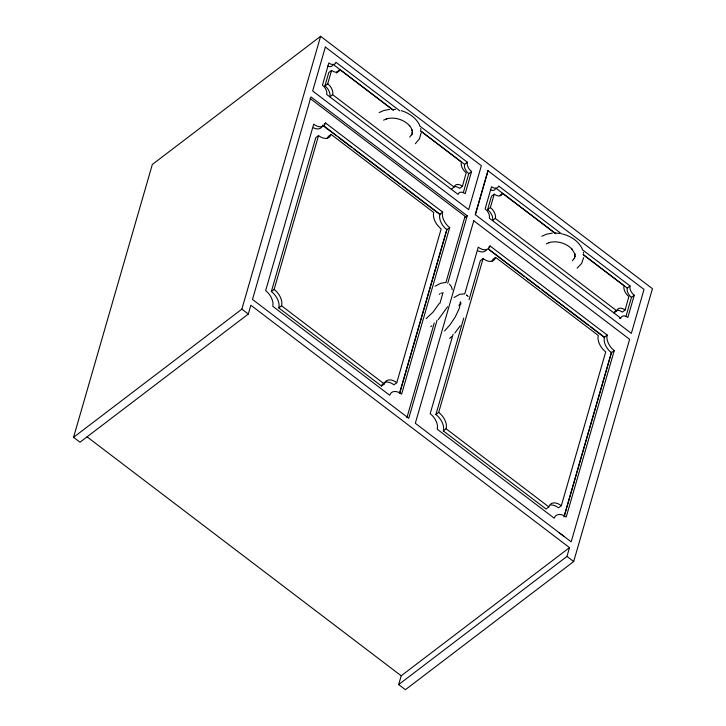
<?xml version="1.0" encoding="UTF-8"?>
<svg xmlns="http://www.w3.org/2000/svg" width="726" height="726" viewBox="0 0 726 726"><rect width="100%" height="100%" fill="white"/><g stroke="black" fill="none" stroke-linecap="round" stroke-linejoin="round"><path stroke-width="1.09" d="M421.08 133.04L419.428 138.82L415.345 143.73M583.659 257.594L581.58 263.52L577.143 268.139M73.562 437.315L152.315 164.475L320.611 36.3L652.438 288.685L573.685 561.525L405.389 689.7L398.665 684.591L401.206 675.788L569.511 547.613L250.851 305.238L248.31 314.04L80.005 442.216L73.562 437.315L241.858 309.14L320.611 36.3M420.889 131.188L461.382 161.989L461.155 163.541A8.821 5.381 52.7 0 0 466.192 172.806L462.444 186.273A8.821 5.381 52.7 0 0 454.113 187.09L332.653 94.707L329.867 96.821A8.821 5.381 52.7 0 0 324.93 85.913L328.787 72.527L331.573 70.413A8.821 5.381 52.7 0 0 339.904 69.596L392.993 109.971M324.93 85.913L327.707 83.789L331.573 70.413M396.777 382.693A13.231 8.077 52.7 0 0 384.281 383.927L381.495 386.041L278.766 307.906A13.231 8.077 52.7 0 0 271.352 291.534L315.756 137.722L318.532 135.599A13.231 8.077 52.7 0 0 331.029 134.374L433.758 212.509A13.231 8.077 52.7 0 0 441.172 228.881L396.777 382.693L393.991 384.816A13.231 8.077 52.7 0 0 384.099 382.656M271.352 291.534L274.138 289.42L318.532 135.599M399.554 393.256L446.935 229.117M399.781 392.984L446.898 229.725L449.684 227.601A12.551 7.659 52.7 0 1 442.651 212.074L325.538 123.003A12.551 7.659 52.7 0 1 313.696 124.164L265.652 290.609L267.794 292.542A13.231 8.077 52.7 0 1 273.03 304.121L272.758 306.299L389.762 395.298A12.551 7.659 52.7 0 1 401.614 394.127L449.684 227.601M463.306 192.662L468.796 173.65L471.573 171.527A7.514 4.583 52.7 0 1 467.363 162.234L419.655 125.943M471.573 171.527L465.175 193.715A7.514 4.583 52.7 0 0 458.079 194.414L326.655 94.453A7.514 4.583 52.7 0 0 322.444 85.16L328.842 62.971A7.514 4.583 52.7 0 0 335.938 62.273L399.854 110.878M406.896 417.731L434.239 323.006M439.892 303.404L443.041 292.524M445.864 282.723L465.039 216.303L310.075 98.437M437.043 320.311L408.765 418.303L252.494 299.448L310.946 96.93L467.217 215.785L447.733 283.294M475.348 214.705L488.026 170.791M583.568 254.926L624.061 285.726L623.834 287.278A8.821 5.381 52.7 0 0 628.87 296.535L625.122 310.002A8.821 5.381 52.7 0 0 616.791 310.828L495.332 218.444L492.555 220.559A8.821 5.381 52.7 0 0 487.609 209.642L491.466 196.265L494.252 194.151A8.821 5.381 52.7 0 0 502.583 193.325L555.671 233.708M453.115 334.223L430.182 413.684A12.551 7.659 52.7 0 1 437.215 429.211L554.219 518.201L555.072 516.467A13.231 8.077 52.7 0 1 563.911 515.596L566.198 517.03L614.241 350.585A12.551 7.659 52.7 0 1 607.208 335.058L490.095 245.987A12.551 7.659 52.7 0 1 478.252 247.158L464.74 293.957M487.609 209.642L490.386 207.527L494.252 194.151M469.05 299.702L480.313 260.707L483.089 258.583A13.231 8.077 52.7 0 0 495.586 257.358L598.315 335.494A13.231 8.077 52.7 0 0 605.729 351.865L561.334 505.686A13.231 8.077 52.7 0 0 548.838 506.911L546.052 509.026L443.323 430.89A13.231 8.077 52.7 0 0 435.909 414.519L463.742 318.115M435.909 414.519L438.695 412.404L483.089 258.583M564.147 516.277L611.528 352.137M564.048 516.966L611.455 352.709L614.241 350.585M625.984 316.4L631.475 297.379L634.252 295.264A7.514 4.583 52.7 0 1 630.041 285.962L582.334 249.68M634.252 295.264L627.854 317.453A7.514 4.583 52.7 0 0 620.757 318.151L489.333 218.19A7.514 4.583 52.7 0 0 485.122 208.888L491.529 186.7A7.514 4.583 52.7 0 0 498.617 186.001L561.634 233.935M398.665 684.591L566.97 556.415L569.511 547.613M447.579 306.735L438.223 319.703M439.112 303.695L433.014 312.135L426.071 318.696M460.275 325.747L454.848 333.053M439.357 294.366L439.938 293.776M451.608 336.61L449.693 338.461M444.521 330.983L449.784 325.157L455.175 317.117L459.222 308.568L460.547 302.497L460.438 304.258L460.329 301.834L460.801 303.078M409.691 137.051L412.014 134.129L411.624 134.864C413.393 131.624 411.524 127.894 409.328 125.38L409.682 125.816C403.955 119.5 394.517 116.623 386.268 118.882L386.84 118.728L383.609 120.144M572.369 260.779L574.693 257.866L574.302 258.601L575.065 255.842L574.965 256.659L574.711 253.673L572.006 249.118L572.36 249.544C566.634 243.228 557.196 240.36 548.956 242.611L549.518 242.457L546.288 243.882M430.7 326.618L431.761 325.811M339.904 69.596L337.118 71.711A8.821 5.381 52.7 0 1 336.456 73.054M324.15 124.064L325.538 123.003M331.029 134.374L328.243 136.488A13.231 8.077 52.7 0 1 327.254 138.512M420.472 130.798L464.586 164.348L467.363 162.234M278.766 307.906L281.552 305.791L384.281 383.927M451.336 189.214L454.113 187.09M462.444 186.273L459.667 188.388A8.821 5.381 52.7 0 0 454.476 186.537M322.761 125.117L439.865 214.188L442.651 212.074M464.513 217.845L467.217 215.785M499.797 195.448L502.583 193.325M488.707 247.049L490.095 245.987M495.586 257.358L492.8 259.472A13.231 8.077 52.7 0 1 491.811 261.496M583.159 254.536L627.264 288.086L630.041 285.962M443.323 430.89L446.109 428.776L548.838 506.911M616.791 310.828L614.014 312.942A8.821 5.381 52.7 0 1 614.677 311.599M625.122 310.002L622.345 312.126A8.821 5.381 52.7 0 0 615.748 310.683M488.217 248.791L604.422 337.182L607.208 335.058M561.334 505.686L558.548 507.801A13.231 8.077 52.7 0 0 550.771 505.024M454.022 297.542L459.857 294.239L463.996 293.939M458.841 305.31L460.928 303.876M435.019 286.244L440.7 283.285L445.02 282.568M379.126 112.548L383.8 110.488L389.699 109.363M541.814 236.277L546.487 234.226L552.377 233.1M441.054 293.295L441.835 292.877M555.236 233.019L559.646 233.409M394.018 109.345L395.488 109.481M562.586 234.017C570.863 236.086 578.858 241.295 582.433 249.272M401.369 110.679C409.074 112.966 416.397 118.029 419.755 125.534M564.22 536.541L558.956 532.539M393.474 110.261L333.161 64.387A7.514 4.583 52.7 0 1 327.58 66.03M495.84 188.125L555.254 233.309M489.406 249.971L524.544 276.688M526.341 278.058L539.854 288.34M541.66 289.71L588.505 325.339M590.302 326.709L604.713 337.672M323.006 125.58L336.519 135.862M338.325 137.232L351.838 147.514M353.644 148.884L385.17 172.861M386.967 174.231L400.48 184.513M402.286 185.883L440.119 214.66M241.858 309.14L248.31 314.04M566.97 556.415L573.685 561.525M87.056 436.843L401.206 675.788M449.448 284.175L451.354 286.543L452.325 289.792M468.079 296.598L466.537 294.992L466.936 295.373M583.377 252.258L583.622 253.401M420.699 128.529L420.935 129.673M438.695 412.404A13.231 8.077 52.7 0 1 446.109 428.776M611.455 352.709A12.551 7.659 52.7 0 1 604.422 337.182M486.375 250.025A12.551 7.659 52.7 0 1 477.989 250.842M490.386 207.527A8.821 5.381 52.7 0 1 495.332 218.444M619.45 318.342A7.514 4.583 52.7 0 1 620.648 317.988M631.475 297.379A7.514 4.583 52.7 0 1 627.264 288.086M495.277 189.268A7.514 4.583 52.7 0 1 490.259 189.758M274.138 289.42A13.231 8.077 52.7 0 1 281.552 305.791M321.818 127.032A12.551 7.659 52.7 0 1 313.432 127.858M446.898 229.725A12.551 7.659 52.7 0 1 439.865 214.188M381.495 386.041A13.231 8.077 52.7 0 1 382.493 384.027M327.707 83.789A8.821 5.381 52.7 0 1 332.653 94.707M468.796 173.65A7.514 4.583 52.7 0 1 464.586 164.348M412.314 132.196L412.286 132.931L412.386 132.114M325.348 47.054L312.67 90.977L468.669 209.632L481.347 165.709L325.348 47.054M487.954 170.737L475.276 214.651L631.348 333.361L644.026 289.447L487.954 170.737M473.769 220.768L415.317 423.285L571.18 541.841L629.633 339.323L473.769 220.768M574.901 254.418L574.674 253.637L574.865 254.436M412.223 130.689L411.996 129.909L412.186 130.698"/></g></svg>
